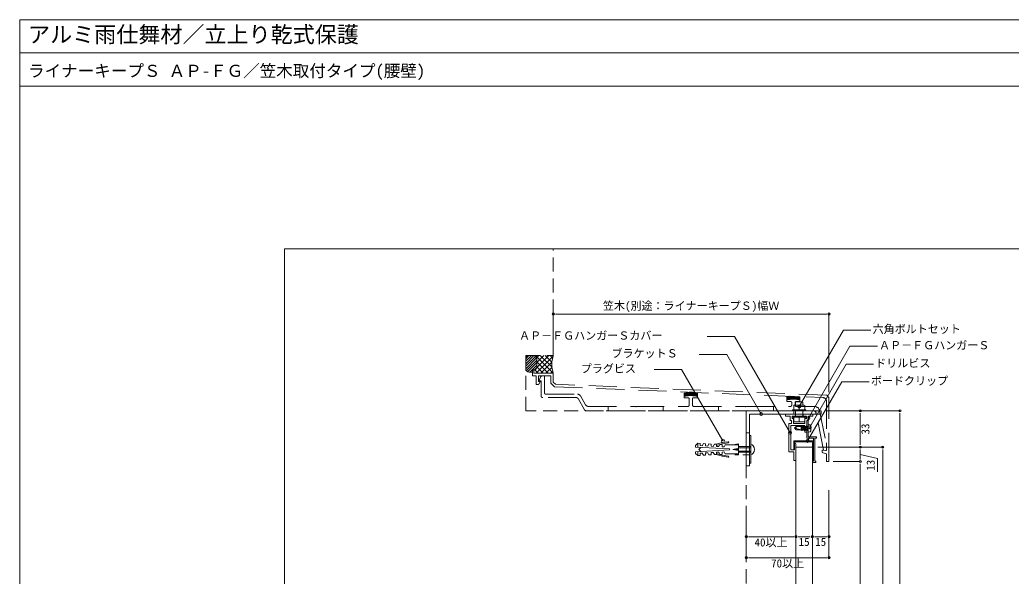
# Model space of a CAD drawing. Units: millimetres, scale not verified. Extents: x -690 to 690, y -477 to 478.
# Drawn here: x -690 to 209, y -27 to 478 of the extents above; entities that cross this region are included whole.
import ezdxf
from ezdxf.enums import TextEntityAlignment as Align

# ---------------------------------------------------------------- set-up
doc = ezdxf.new("R2010")
doc.units = ezdxf.units.MM
doc.header["$LTSCALE"] = 2
doc.linetypes.add('USER1', pattern=[19.05, 12.7, -6.35])
doc.linetypes.add('USER2', pattern=[9.525, 6.35, -3.175])
for name, color, linetype, lineweight in [('0-0_0', 7, 'Continuous', 9), ('0-2_MOJI', 7, 'Continuous', 18), ('0-3_sunpo', 7, 'Continuous', 18), ('0-4_KANAMONO', 5, 'Continuous', 18), ('0-5_KANAMONO_SCREW', 4, 'Continuous', 18), ('0-6_BUHIN', 7, 'Continuous', 9), ('0-7_hide-1', 3, 'USER2', 18), ('0-8_BOUSUI', 1, 'Continuous', 18), ('0-9_HATCH', 9, 'Continuous', 18), ('0-A_KASAGI', 150, 'USER1', 18), ('0-B_WAKU', 7, 'Continuous', 18)]:
    doc.layers.add(name, color=color, linetype=linetype, lineweight=lineweight)
doc.styles.add('ＭＳ ゴシック', font='')
doc.styles.get('ＭＳ ゴシック').set_extended_font_data('MS Gothic')

# ---------------------------------------------------------------- blocks, each defined once
blk = doc.blocks.new('_DOT')
at = {"layer": '0-0_0'}
for p, q in [((-0.5, 0), (-1, 0)), ((0.25, 0), (-0.25, 0))]:
    blk.add_line(p, q, dxfattribs=at)
blk.add_circle((0, 0), 0.25, dxfattribs=at)

msp = doc.modelspace()

# ---------------------------------------------------------------- linework, layer by layer
at = {"layer": '0-0_0', "lineweight": 18}
msp.add_line((-689.967, 447.524), (690.033, 447.524), dxfattribs=at)
msp.add_lwpolyline([(-449.967, -329.976), (450.033, -329.976), (450.033, 270.024), (-449.967, 270.024)], close=True, dxfattribs=at)
at = {"layer": '0-2_MOJI'}
for p, q in [((-66.803, 190.43), (-41.803, 190.43)), ((8.488, 103.322), (-41.803, 190.43)), ((16.816, 126.953), (56.882, 196.349)), ((81.882, 196.349), (56.882, 196.349)), ((25.109, 116.511), (62.73, 181.673)), ((87.73, 181.673), (62.73, 181.673)), ((-73.933, 174.306), (-48.933, 174.306)), ((-17.673, 120.161), (-48.933, 174.306)), ((26.31, 108.327), (59.264, 165.406)), ((84.264, 165.406), (59.264, 165.406)), ((-114.78, 160.53), (-89.78, 160.53)), ((-52.398, 95.784), (-89.78, 160.53)), ((24.416, 95.861), (55.342, 149.427)), ((80.342, 149.427), (55.342, 149.427))]:
    msp.add_line(p, q, dxfattribs=at)
for centre in [(16.816, 126.953), (-17.673, 120.161), (25.109, 116.511), (26.31, 108.327), (8.488, 103.322), (-52.398, 95.784), (24.416, 95.861)]:
    msp.add_circle(centre, 1.333, dxfattribs=at)
at = {"layer": '0-3_sunpo'}
for p, q in [((-206.191, 178.161), (-206.191, 210.808)), ((-202.191, 210.808), (39.809, 210.808)), ((43.809, 140.161), (43.809, 210.808)), ((41.809, 123.161), (72.155, 123.161)), ((41.809, 123.161), (108.205, 123.161)), ((72.155, 119.161), (72.155, 94.161)), ((108.205, -257.839), (108.205, 119.161)), ((33.809, 90.161), (72.155, 90.161)), ((33.809, 90.161), (72.155, 90.161)), ((33.809, 90.161), (92.594, 90.161)), ((72.155, 86.161), (72.155, 81.161)), ((92.594, -235.839), (92.594, 86.161)), ((47.509, 77.161), (72.155, 77.161)), ((52.509, 77.161), (72.155, 77.161)), ((72.155, 73.161), (72.155, -228.839)), ((43.809, 51.278), (43.809, 8.998)), ((-31.191, 37.01), (-31.191, 8.998)), ((13.809, 37.01), (13.809, 8.998)), ((13.809, 37.01), (13.809, 8.998)), ((28.809, 35.513), (28.809, 8.998)), ((28.809, 35.513), (28.809, 8.998)), ((-31.191, 18.004), (-31.191, -10.008)), ((43.809, 18.004), (43.809, -10.008)), ((-27.191, 8.998), (9.809, 8.998)), ((17.809, 8.998), (24.809, 8.998)), ((32.809, 8.998), (39.809, 8.998)), ((-27.191, -10.008), (39.809, -10.008))]:
    msp.add_line(p, q, dxfattribs=at)
msp.add_lwpolyline([(72.155, 83.661), (87.951, 79.78), (87.951, 67.815)], dxfattribs=at)
at = {"layer": '0-4_KANAMONO'}
for p, q in [((16.809, 128.311), (16.809, 124.161)), ((4.309, 119.861), (4.309, 118.661)), ((13.009, 120.161), (4.609, 120.161)), ((22.809, 123.161), (10.809, 123.161)), ((10.809, 118.361), (22.809, 118.361)), ((10.809, 117.361), (10.809, 118.361)), ((22.809, 117.361), (10.809, 117.361)), ((21.809, 124.161), (11.809, 124.161)), ((11.809, 123.161), (11.809, 120.161)), ((11.809, 113.711), (11.809, 117.361)), ((13.309, 118.661), (13.309, 119.861)), ((13.559, 123.161), (13.559, 118.361)), ((16.809, 117.361), (16.809, 113.211)), ((16.809, 117.361), (16.809, 113.211)), ((20.059, 123.161), (20.059, 118.361)), ((20.309, 119.861), (20.309, 118.661)), ((29.009, 120.161), (20.609, 120.161)), ((21.809, 117.361), (21.809, 113.711)), ((22.809, 118.361), (22.809, 117.361)), ((29.309, 118.661), (29.309, 119.861)), ((31.809, 123.161), (31.809, 120.161)), ((7.309, 111.361), (7.309, 86.161)), ((12.309, 113.211), (11.809, 113.711)), ((21.309, 113.211), (12.309, 113.211)), ((18.476, 108.861), (14.109, 108.861)), ((14.109, 108.861), (14.109, 106.986)), ((20.109, 105.361), (18.609, 109.361)), ((18.609, 105.861), (18.609, 108.507)), ((19.921, 108.861), (19.117, 108.861)), ((21.609, 105.361), (20.109, 109.361)), ((20.617, 108.861), (21.742, 105.861)), ((21.476, 108.861), (20.617, 108.861)), ((21.809, 113.711), (21.309, 113.211)), ((23.109, 105.361), (21.609, 109.361)), ((21.609, 109.361), (22.117, 108.861)), ((22.976, 108.861), (22.117, 108.861)), ((22.976, 108.861), (23.109, 109.361)), ((24.101, 105.861), (22.976, 108.861)), ((23.109, 109.361), (23.617, 108.861)), ((24.609, 105.361), (23.109, 109.361)), ((23.809, 107.661), (23.809, 114.061)), ((24.109, 114.361), (24.709, 114.361)), ((25.009, 103.847), (25.009, 110.934)), ((26.209, 110.827), (25.009, 110.934)), ((-31.191, 103.161), (-28.191, 103.161)), ((18.609, 105.861), (12.609, 107.361)), ((14.109, 105.861), (18.609, 105.861)), ((19.601, 105.861), (18.609, 105.861)), ((21.101, 105.861), (20.242, 105.861)), ((21.609, 105.361), (21.101, 105.861)), ((22.109, 103.861), (23.509, 103.861)), ((24.101, 105.861), (23.242, 105.861)), ((24.609, 105.361), (24.101, 105.861)), ((26.209, 103.952), (25.009, 103.847)), ((26.209, 107.746), (27.6, 107.746)), ((26.209, 106.946), (26.209, 107.746)), ((27.6, 106.946), (26.209, 106.946)), ((32.509, 99.361), (32.509, 98.661)), ((13.609, 78.461), (13.609, 93.361)), ((-31.191, 83.161), (-28.191, 83.161)), ((-31.191, 83.161), (-28.191, 83.161)), ((12.109, 78.161), (13.309, 78.161)), ((28.809, 76.461), (28.809, 77.061)), ((31.709, 76.161), (29.109, 76.161)), ((32.009, 77.061), (32.009, 76.461))]:
    msp.add_line(p, q, dxfattribs=at)
at = {"layer": '0-4_KANAMONO', "color": 4, "linetype": 'USER2'}
msp.add_line((4.909, 123.161), (29.909, 123.161), dxfattribs=at)
at = {"layer": '0-4_KANAMONO'}
for points in [[(11.809, 124.161), (11.809, 127.811), (12.309, 128.311), (21.309, 128.311), (21.809, 127.811), (21.809, 124.161)], [(13.559, 128.311), (13.559, 130.861), (14.059, 131.361), (19.559, 131.361), (20.059, 130.861), (20.059, 128.311)], [(4.609, 118.361), (8.509, 118.361), (8.509, 114.661)], [(11.309, 116.161), (10.309, 116.161), (10.309, 118.361), (13.009, 118.361)], [(22.809, 123.161), (22.809, 124.161), (10.809, 124.161), (10.809, 123.161)], [(20.609, 118.361), (23.309, 118.361), (23.309, 116.161), (22.309, 116.161)], [(25.109, 114.661), (25.109, 118.361), (29.009, 118.361)], [(8.809, 114.361), (9.809, 114.361), (9.809, 111.661), (7.609, 111.661)], [(12.609, 93.361), (12.609, 87.861), (9.109, 87.861), (9.109, 109.861), (21.809, 109.861), (21.809, 104.161)], [(22.009, 115.861), (22.009, 111.661), (11.609, 111.661), (11.609, 115.861)], [(14.109, 108.861), (12.609, 107.361), (14.109, 105.861)], [(21.101, 105.861), (19.976, 108.861), (20.109, 109.361), (20.617, 108.861)], [(22.601, 105.861), (21.476, 108.861), (21.609, 109.361)], [(22.117, 108.861), (23.242, 105.861), (23.109, 105.361), (22.601, 105.861)], [(25.009, 108.861), (23.617, 108.861), (24.742, 105.861)], [(23.809, 98.661), (23.809, 107.061), (23.809, 107.661), (23.809, 114.361), (24.809, 114.361)], [(25.009, 114.061), (25.009, 107.561), (24.809, 107.361), (25.009, 107.161), (25.009, 99.661), (32.209, 99.661)], [(18.476, 105.861), (18.609, 105.361), (19.117, 105.861)], [(22.601, 105.861), (21.742, 105.861), (21.609, 105.361)], [(23.809, 104.161), (23.809, 107.061), (23.509, 107.361), (23.809, 107.661)], [(25.009, 105.861), (24.742, 105.861), (24.609, 105.361), (24.101, 105.861)], [(29.109, 77.361), (29.809, 77.361), (29.809, 98.361), (24.109, 98.361)], [(32.209, 98.361), (31.009, 98.361), (31.009, 77.361), (31.709, 77.361)], [(7.609, 85.861), (11.809, 85.861), (11.809, 78.461)]]:
    msp.add_lwpolyline(points, dxfattribs=at)
for points in [[(-31.191, 73.161), (-28.191, 73.161), (-28.191, 120.161), (36.809, 120.161), (36.809, 123.161), (-31.191, 123.161)], [(19.117, 108.861), (20.242, 105.861), (20.109, 105.361), (19.601, 105.861), (18.476, 108.861), (18.609, 109.361)], [(12.609, 95.061), (29.009, 95.061), (29.009, 77.861), (29.809, 77.861), (29.809, 95.861), (11.809, 95.861), (11.809, 87.861), (12.609, 87.861)]]:
    msp.add_lwpolyline(points, close=True, dxfattribs=at)
for centre, radius, start, end in [((4.609, 119.861), 0.3, 90, 180), ((4.609, 118.661), 0.3, 180, 270), ((13.009, 119.861), 0.3, 0, 90), ((13.009, 118.661), 0.3, 270, 0), ((20.609, 119.861), 0.3, 90, 180), ((20.609, 118.661), 0.3, 180, 270), ((29.009, 119.861), 0.3, 0, 90), ((29.009, 118.661), 0.3, 270, 0), ((7.609, 111.361), 0.3, 90, 180), ((8.809, 114.661), 0.3, 180, 270), ((11.309, 115.861), 0.3, 0, 90), ((22.309, 115.861), 0.3, 90, 180), ((24.109, 114.061), 0.3, 90, 180), ((24.709, 114.061), 0.3, 0, 90), ((24.809, 114.661), 0.3, 270, 0), ((26.029, 109.573), 1.267, 16.0257, 84.99999), ((18.275, 107.346), 9.333, 2.45629, 16.0257), ((22.109, 104.161), 0.3, 180, 270), ((23.509, 104.161), 0.3, 270, 0), ((26.054, 105.21), 1.267, 275, 344.64198), ((18.275, 107.346), 9.333, 344.64208, 357.54371), ((32.209, 99.361), 0.3, 360, 90), ((13.109, 93.361), 0.5, 0, 180), ((24.109, 98.661), 0.3, 180, 270), ((32.209, 98.661), 0.3, 270, 360), ((7.609, 86.161), 0.3, 180, 270), ((12.109, 78.461), 0.3, 180, 270), ((13.309, 78.461), 0.3, 270, 360), ((29.109, 77.061), 0.3, 90, 180), ((29.109, 76.461), 0.3, 180, 270), ((31.709, 77.061), 0.3, 360, 90), ((31.709, 76.461), 0.3, 270, 360)]:
    msp.add_arc(centre, radius, start, end, dxfattribs=at)
at = {"layer": '0-5_KANAMONO_SCREW'}
for p, q in [((-75.033, 93.674), (-75.217, 90.179)), ((-43.256, 92.161), (-38.256, 92.161)), ((-27.2, 90.653), (-38.256, 90.653)), ((-75.033, 82.648), (-75.217, 86.143)), ((-38.256, 89.161), (-43.256, 88.161)), ((-38.256, 87.161), (-43.256, 88.161)), ((-43.256, 88.161), (-38.256, 88.161)), ((-43.256, 84.161), (-38.256, 84.161)), ((-41.704, 83.319), (-38.209, 83.136)), ((-27.2, 89.653), (-38.256, 89.653)), ((-27.2, 86.653), (-38.256, 86.653)), ((-27.2, 85.653), (-38.256, 85.653)), ((-30.678, 83.319), (-34.174, 83.136))]:
    msp.add_line(p, q, dxfattribs=at)
msp.add_lwpolyline([(-27.191, 100.661), (-27.191, 75.661), (-28.191, 75.661), (-28.191, 100.661)], close=True, dxfattribs=at)
for points in [[(-70.04, 93.413), (-71.144, 91.468), (-73.141, 91.572), (-73.036, 93.57), (-75.033, 93.674), (-77.135, 91.782), (-77.214, 90.284), (-46.256, 88.661), (-46.256, 88.161), (-46.256, 87.661), (-77.214, 86.039), (-77.135, 84.541), (-75.033, 82.648), (-73.036, 82.753), (-73.141, 84.75), (-71.144, 84.855), (-70.04, 82.91), (-68.043, 83.015), (-68.148, 85.012), (-66.15, 85.117), (-65.047, 83.172), (-63.05, 83.276), (-63.155, 85.274), (-61.157, 85.378), (-60.054, 83.433), (-58.057, 83.538), (-58.161, 85.535), (-56.164, 85.64), (-55.061, 83.695), (-53.064, 83.8), (-53.168, 85.797), (-51.171, 85.902), (-50.256, 84.161), (-46.256, 84.161), (-43.256, 84.161), (-38.256, 83.161), (-38.256, 88.161), (-38.256, 93.161), (-43.256, 92.161), (-46.256, 92.161)], [(-72.387, 86.292), (-74.197, 88.161), (-72.387, 90.031)], [(-46.256, 92.161), (-50.256, 92.161), (-51.171, 90.421), (-53.168, 90.526), (-53.064, 92.523), (-55.061, 92.627), (-56.164, 90.683), (-58.161, 90.787), (-58.057, 92.784), (-60.054, 92.889), (-61.157, 90.944), (-63.155, 91.049), (-63.05, 93.046), (-65.047, 93.151), (-66.15, 91.206), (-68.148, 91.311), (-68.043, 93.308), (-70.04, 93.413)], [(-47.55, 94.185), (-53.057, 93.267), (-58.112, 91.722)], [(-58.057, 92.784), (-53.057, 94.281), (-47.714, 95.172)], [(-47.55, 82.137), (-53.057, 83.055), (-58.112, 84.601)], [(-58.057, 83.538), (-53.057, 82.041), (-47.714, 81.151)]]:
    msp.add_lwpolyline(points, dxfattribs=at)
for centre, radius, start, end in [((-47.632, 94.678), 0.5, 279.46232, 99.46231), ((-27.32, 89.664), 3, 38.61458, 87.54109), ((-29.191, 88.161), 5.4, 321.3178, 38.6822), ((-47.632, 81.644), 0.5, 260.53769, 80.53768), ((-27.32, 86.658), 3, 272.45891, 321.38542)]:
    msp.add_arc(centre, radius, start, end, dxfattribs=at)
at = {"layer": '0-6_BUHIN'}
msp.add_lwpolyline([(28.809, -239.839), (13.809, -239.839), (13.809, 90.161), (28.809, 90.161)], close=True, dxfattribs=at)
at = {"layer": '0-7_hide-1'}
msp.add_lwpolyline([(181.255, -261.839), (-31.191, -261.839), (-31.191, 123.161), (-231.191, 123.161), (-231.191, 173.161), (-206.191, 173.161), (-206.191, 270.024)], dxfattribs=at)
at = {"layer": '0-8_BOUSUI'}
for p, q in [((-228.191, 173.161), (-224.191, 173.161)), ((-231.191, 161.161), (-231.191, 170.161)), ((-221.191, 170.161), (-221.191, 162.661))]:
    msp.add_line(p, q, dxfattribs=at)
msp.add_lwpolyline([(-223.691, 160.161), (-225.191, 160.161), (-225.191, 158.161), (-228.191, 158.161)], dxfattribs=at)
for centre, radius, start, end in [((-228.191, 170.161), 3, 90, 180), ((-224.191, 170.161), 3, 0, 90), ((-182.064, 165.161), 25.419, 161.65574, 198.34426), ((-223.691, 162.661), 2.5, 270, 0), ((-228.191, 161.161), 3, 180, 270)]:
    msp.add_arc(centre, radius, start, end, dxfattribs=at)
at = {"layer": '0-9_HATCH'}
for p, q in [((-231.191, 168.017), (-226.048, 173.161)), ((-231.191, 165.772), (-223.825, 173.139)), ((-231.191, 163.527), (-222.261, 172.458)), ((-231.191, 161.282), (-221.35, 171.124)), ((-231.19, 170.264), (-228.294, 173.159)), ((-223.825, 173.139), (-223.802, 173.161)), ((-206.443, 157.161), (-222.443, 173.161)), ((-221.842, 157.161), (-206.356, 172.648)), ((-221.35, 171.124), (-219.312, 173.161)), ((-221.222, 162.271), (-210.332, 173.161)), ((-221.191, 166.792), (-214.822, 173.161)), ((-207.349, 162.557), (-217.953, 173.161)), ((-207.409, 167.107), (-213.463, 173.161)), ((-206.805, 170.993), (-208.973, 173.161)), ((-230.705, 159.524), (-221.191, 169.037)), ((-229.515, 158.469), (-221.191, 166.792)), ((-227.577, 158.161), (-221.191, 164.547)), ((-223.301, 160.192), (-221.222, 162.271)), ((-210.933, 157.161), (-221.191, 167.419)), ((-215.424, 157.161), (-221.191, 162.929)), ((-217.352, 157.161), (-207.409, 167.104)), ((-212.862, 157.161), (-207.36, 162.663)), ((-225.332, 158.161), (-225.191, 158.302)), ((-223.691, 159.802), (-223.301, 160.192)), ((-219.914, 157.161), (-223.009, 160.256)), ((-208.372, 157.161), (-206.686, 158.847))]:
    msp.add_line(p, q, dxfattribs=at)
at = {"layer": '0-A_KASAGI'}
for p, q in [((-219.291, 150.461), (-217.824, 153.689)), ((-216.004, 154.861), (-214.791, 154.861)), ((-214.291, 154.361), (-214.291, 139.661)), ((-185.374, 135.161), (-215.791, 135.161)), ((-212.791, 138.161), (-184.22, 138.161)), ((-181.621, 136.661), (-177.003, 128.661)), ((-177.869, 124.161), (-183.642, 134.161)), ((-82.991, 128.161), (-82.991, 133.961)), ((-79.991, 133.961), (-79.991, 128.161)), ((10.009, 128.161), (10.009, 130.661)), ((13.009, 130.661), (13.009, 128.161)), ((14.009, 127.161), (30.41, 127.161)), ((29.69, 123.161), (-176.137, 123.161)), ((37.509, 86.905), (37.509, 86.536)), ((42.009, 77.161), (43.309, 77.161))]:
    msp.add_line(p, q, dxfattribs=at)
at = {"layer": '0-A_KASAGI', "linetype": 'Continuous'}
for p, q in [((-87.491, 136.231), (-87.491, 139.231)), ((-85.765, 136.593), (-87.491, 138.319)), ((-86.706, 136.411), (-87.491, 137.197)), ((-84.792, 136.742), (-87.321, 139.272)), ((-83.783, 136.856), (-86.401, 139.474)), ((-82.735, 136.93), (-85.45, 139.646)), ((-81.643, 136.961), (-84.466, 139.784)), ((-78.035, 136.721), (-81.215, 139.901)), ((-76.687, 136.495), (-80.045, 139.853)), ((-75.491, 136.422), (-78.875, 139.806)), ((-75.491, 137.545), (-77.604, 139.657)), ((-75.491, 138.667), (-76.224, 139.4)), ((-75.491, 139.231), (-75.491, 136.231)), ((5.509, 132.931), (5.509, 135.931)), ((7.322, 133.308), (5.509, 135.122)), ((8.299, 133.454), (5.761, 135.992)), ((9.311, 133.564), (6.684, 136.191)), ((10.363, 133.635), (7.682, 136.316)), ((11.46, 133.661), (8.852, 136.269)), ((12.606, 133.637), (10.022, 136.222)), ((13.811, 133.555), (11.191, 136.175)), ((15.084, 133.404), (12.361, 136.127)), ((16.441, 133.17), (13.531, 136.08)), ((17.509, 133.225), (14.7, 136.033)), ((17.509, 134.347), (15.87, 135.986)), ((17.509, 135.47), (17.04, 135.939)), ((-156.491, 127.161), (-156.491, 123.161)), ((-106.491, 127.161), (-106.491, 123.161)), ((-56.491, 127.161), (-56.491, 123.161)), ((-6.491, 127.161), (-6.491, 123.161)), ((6.379, 133.129), (5.509, 133.999))]:
    msp.add_line(p, q, dxfattribs=at)
at = {"layer": '0-A_KASAGI'}
for points in [[(41.725, 137.245), (-204.191, 147.161), (-206.191, 149.161), (-206.191, 157.161), (-223.691, 157.161), (-223.691, 160.161), (-225.191, 160.161), (-225.191, 154.861), (-221.791, 154.861), (-221.791, 146.861), (-220.418, 146.861)], [(-219.077, 147.69), (-217.991, 149.861), (-219.491, 149.861), (-219.491, 154.861), (-208.491, 154.861), (-208.491, 148.209), (-205.182, 144.899), (38.63, 135.068)], [(-217.291, 136.661), (-217.291, 150.461), (-219.291, 150.461)], [(-83.991, 134.961), (-87.491, 134.961), (-87.491, 136.231)], [(-75.491, 136.231), (-75.491, 134.961), (-78.991, 134.961)], [(43.809, 77.661), (43.809, 135.161), (41.725, 137.245)], [(-174.405, 127.161), (-131.991, 127.161), (-131.491, 126.661), (-130.991, 127.161), (-83.991, 127.161)], [(-78.991, 127.161), (-31.991, 127.161), (-31.491, 126.661), (-30.991, 127.161), (9.009, 127.161)], [(9.009, 131.661), (5.509, 131.661), (5.509, 132.931)], [(17.509, 132.931), (17.509, 131.661), (14.009, 131.661)], [(41.509, 132.071), (41.509, 87.161), (38.044, 87.404)], [(40.974, 87.199), (38.903, 87.343), (32.141, 121.152)], [(35.313, 123.142), (41.509, 92.161), (41.509, 87.697)], [(38.552, 85.107), (41.509, 84.161), (41.509, 77.661)]]:
    msp.add_lwpolyline(points, dxfattribs=at)
at = {"layer": '0-A_KASAGI', "linetype": 'Continuous'}
for points in [[(-80.501, 136.942), (-81.491, 137.932), (-83.444, 139.885)], [(-79.302, 136.865), (-81.491, 139.055), (-82.382, 139.945)], [(7.43, 136.326), (17.509, 135.92), (17.509, 132.931)]]:
    msp.add_lwpolyline(points, dxfattribs=at)
at = {"layer": '0-A_KASAGI'}
for centre, radius, start, end in [((-216.004, 152.861), 2, 90, 155.55605), ((-214.791, 154.361), 0.5, 0, 90), ((-220.418, 148.361), 1.5, 270, 333.43495), ((-215.791, 136.661), 1.5, 180, 270), ((-212.791, 139.661), 1.5, 180, 270), ((-185.374, 133.161), 2, 30, 90), ((-184.22, 135.161), 3, 30, 90), ((-81.491, 111.961), 25, 76.11346, 103.88654), ((-83.991, 133.961), 1, 0, 90), ((-78.991, 133.961), 1, 90, 180), ((38.509, 132.071), 3, 360, 87.69094), ((-174.405, 130.161), 3, 210, 270), ((-83.991, 128.161), 1, 270, 0), ((-78.991, 128.161), 1, 180, 270), ((11.509, 108.661), 25, 76.11346, 103.88654), ((9.009, 130.661), 1, 0, 90), ((9.009, 128.161), 1, 270, 0), ((14.009, 130.661), 1, 90, 180), ((14.009, 128.161), 1, 180, 270), ((30.41, 122.161), 5, 11.30993, 90), ((-176.137, 125.161), 2, 210, 270), ((29.69, 120.661), 2.5, 11.30993, 90), ((38.009, 86.905), 0.5, 86, 180), ((39.009, 86.536), 1.5, 180, 252.25913), ((41.009, 87.697), 0.5, 266, 0), ((42.009, 77.661), 0.5, 180, 270), ((43.309, 77.661), 0.5, 270, 0)]:
    msp.add_arc(centre, radius, start, end, dxfattribs=at)
at = {"layer": '0-A_KASAGI', "linetype": 'Continuous'}
for centre, start in [((-81.491, 114.961), 76.11346), ((11.509, 111.661), 99.38996)]:
    msp.add_arc(centre, 25, start, 103.88654, dxfattribs=at)
at = {"layer": '0-B_WAKU'}
for points in [[(690.033, 417.524), (-689.967, 417.524), (-689.967, 477.524), (690.033, 477.524)], [(-689.967, -477.476), (690.033, -477.476), (690.033, 477.524), (-689.967, 477.524)]]:
    msp.add_lwpolyline(points, close=True, dxfattribs=at)

# ---------------------------------------------------------------- block references
at = {"layer": '0-3_sunpo', "xscale": 4, "yscale": 4}
for p, rotation in [((-206.191, 210.808), 180), ((72.155, 123.161), 90), ((108.205, 123.161), 90), ((72.155, 90.161), 270), ((72.155, 90.161), 90), ((92.594, 90.161), 90), ((72.155, 77.161), 270), ((72.155, 77.161), 90), ((-31.191, 8.998), 180), ((13.809, 8.998), 180), ((28.809, 8.998), 180), ((-31.191, -10.008), 180)]:
    msp.add_blockref('_DOT', p, dxfattribs=dict(at, rotation=rotation))
for p in [(43.809, 210.808), (13.809, 8.998), (28.809, 8.998), (43.809, 8.998), (43.809, -10.008)]:
    msp.add_blockref('_DOT', p, dxfattribs=at)

# ---------------------------------------------------------------- texts
at = {"layer": '0-2_MOJI', "style": 'ＭＳ ゴシック'}
for s, p in [('六角ボルトセット', (83.382, 191.349)), ('ＡＰ－ＦＧハンガーＳカバー', (-237.237, 185.43)), ('ブラケットＳ', (-153.402, 169.306)), ('ＡＰ－ＦＧハンガーＳ', (89.23, 176.673)), ('ドリルビス', (85.764, 160.406)), ('プラグビス', (-181.254, 155.53)), ('ボードクリップ', (81.842, 144.427))]:
    msp.add_text(s, height=7.331, dxfattribs=at).set_placement(p, align=Align.BOTTOM_LEFT)
at = {"layer": '0-3_sunpo', "style": 'ＭＳ ゴシック'}
for s, p in [('笠木(別途：ライナーキープＳ)幅Ｗ', (-161.191, 212.425)), ('40以上', (-23.691, -2.01)), ('15', (16.309, -1.502)), ('15', (31.309, -1.502)), ('70以上', (-8.691, -21.016))]:
    msp.add_text(s, height=7.331, dxfattribs=at).set_placement(p, align=Align.BOTTOM_LEFT)
for s, p in [('33', (82.655, 101.661)), ('13', (87.451, 68.797))]:
    msp.add_text(s, height=7.331, rotation=90, dxfattribs=at).set_placement(p, align=Align.BOTTOM_LEFT)
at = {"layer": '0-B_WAKU', "style": 'ＭＳ ゴシック'}
for s, height, p in [('アルミ雨仕舞材／立上り乾式保護', 14.66, (-682.467, 452.524)), ('ライナーキープＳ ＡＰ-ＦＧ／笠木取付タイプ(腰壁)', 11, (-682.467, 422.524))]:
    msp.add_text(s, height=height, dxfattribs=at).set_placement(p, align=Align.BOTTOM_LEFT)

doc.saveas('drawing.dxf')
